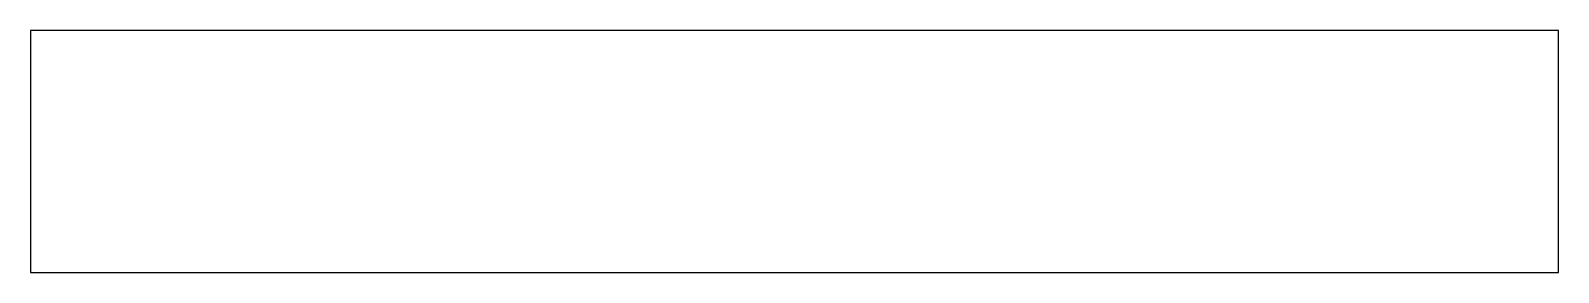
# Model space of a CAD drawing. Header units: metres. Extents: x -18.5 to 13.8, y -1.1 to 46.5.
# Drawn here: x -18.55 to 13.75, y -1.1 to 4 of the extents above.
import ezdxf

# ---------------------------------------------------------------- set-up
doc = ezdxf.new("R2010")
doc.units = ezdxf.units.M

msp = doc.modelspace()

# ---------------------------------------------------------------- linework, layer by layer
for p, q in [((-17.933, 4), (-18.55, 4)), ((-18.55, 4), (-18.55, 3.981)), ((-18.55, 3.981), (-18.55, 3.805)), ((-17.841, 4), (-17.933, 4)), ((-17.693, 4), (-17.841, 4)), ((-17.454, 4), (-17.693, 4)), ((-17.067, 4), (-17.454, 4)), ((-16.435, 4), (-17.067, 4)), ((-11.802, 4), (-16.435, 4)), ((-11.557, 4), (-11.802, 4)), ((-11.182, 4), (-11.557, 4)), ((-10.834, 4), (-11.182, 4)), ((-9.166, 4), (-10.834, 4)), ((-8.818, 4), (-9.166, 4)), ((-8.443, 4), (-8.818, 4)), ((-8.198, 4), (-8.443, 4)), ((-8.066, 4), (-8.198, 4)), ((4.509, 4), (-8.066, 4)), ((8.066, 4), (4.509, 4)), ((8.198, 4), (8.066, 4)), ((8.443, 4), (8.198, 4)), ((8.818, 4), (8.443, 4)), ((8.443, 4), (8.443, 4)), ((9.166, 4), (8.818, 4)), ((10.834, 4), (9.166, 4)), ((11.182, 4), (10.834, 4)), ((11.557, 4), (11.182, 4)), ((12.55, 4), (11.557, 4)), ((12.984, 4), (12.55, 4)), ((13.244, 4), (12.984, 4)), ((13.393, 4), (13.244, 4)), ((13.476, 4), (13.393, 4)), ((13.522, 4), (13.476, 4)), ((13.75, 4), (13.522, 4)), ((13.75, 3.805), (13.75, 4)), ((-18.55, 3.805), (-18.55, -0.077)), ((13.75, -1.1), (13.75, 3.805)), ((-18.55, -0.077), (-18.55, -0.188)), ((-18.55, -0.188), (-18.55, -0.27)), ((-18.55, -0.27), (-18.55, -0.321)), ((-18.55, -0.321), (-18.55, -0.799)), ((-18.55, -0.799), (-18.55, -0.829)), ((-18.55, -0.829), (-18.55, -0.838)), ((-18.55, -0.838), (-18.55, -1.1)), ((-18.55, -1.1), (-17.306, -1.1)), ((-17.306, -1.1), (-12.091, -1.1)), ((-12.091, -1.1), (-11.845, -1.1)), ((-11.845, -1.1), (-11.518, -1.1)), ((-11.518, -1.1), (-11.13, -1.1)), ((-11.13, -1.1), (-10.708, -1.1)), ((-10.708, -1.1), (-10.293, -1.1)), ((-10.293, -1.1), (-9.924, -1.1)), ((-9.924, -1.1), (-9.639, -1.1)), ((-9.639, -1.1), (-9.46, -1.1)), ((-9.46, -1.1), (-7.904, -1.1)), ((-7.904, -1.1), (-6.981, -1.1)), ((-6.981, -1.1), (9.249, -1.1)), ((9.249, -1.1), (9.364, -1.1)), ((9.364, -1.1), (9.582, -1.1)), ((9.582, -1.1), (9.889, -1.1)), ((9.889, -1.1), (10.258, -1.1)), ((10.258, -1.1), (10.652, -1.1)), ((10.652, -1.1), (11.034, -1.1)), ((11.034, -1.1), (11.37, -1.1)), ((11.37, -1.1), (11.636, -1.1)), ((11.636, -1.1), (11.818, -1.1)), ((11.818, -1.1), (13.75, -1.1))]:
    msp.add_line(p, q)

doc.saveas('drawing.dxf')
